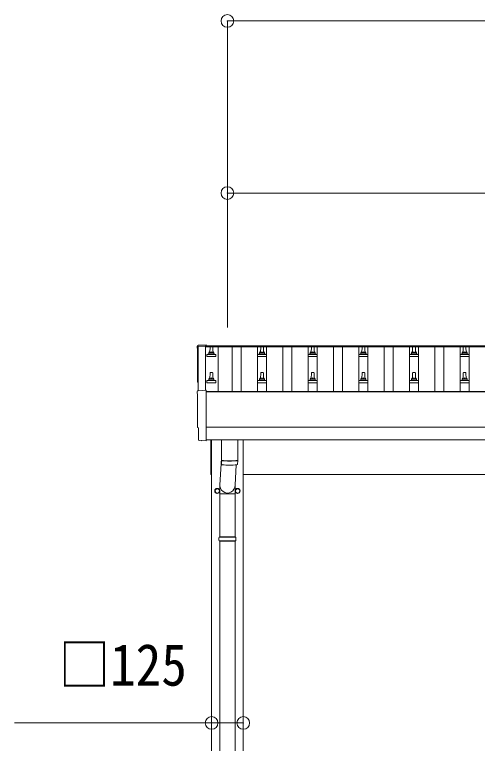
# Model space of a CAD drawing. Units: millimetres at full size, sheet at 1:50; details may follow other scales. Extents: x -14053 to 14053, y -9700 to 9700.
# Drawn here: x -8382 to -6554, y -3732 to -854 of the extents above; entities that cross this region are included whole.
import ezdxf
from ezdxf.enums import TextEntityAlignment as Align

# ---------------------------------------------------------------- set-up
doc = ezdxf.new("R2010")
doc.units = ezdxf.units.MM
doc.header["$LTSCALE"] = 50
doc.header["$PDMODE"] = 32
doc.header["$PDSIZE"] = 50
for name, color, linetype, lineweight in [('0-1_Defpoints', 4, 'Continuous', 9), ('0-2_TEXT1', 7, 'Continuous', 9), ('0-3_SHAPE', 5, 'Continuous', 5), ('0-6_PARTS1', 6, 'Continuous', 9)]:
    doc.layers.add(name, color=color, linetype=linetype, lineweight=lineweight)
doc.styles.add('ＭＳ ゴシック', font='')
doc.styles.get('ＭＳ ゴシック').set_extended_font_data('MS Gothic')

msp = doc.modelspace()

# ---------------------------------------------------------------- linework, layer by layer
at = {"layer": '0-1_Defpoints'}
for p, q in [((-7656.64, -2339.37), (-7656.64, -2163.33)), ((-7656.64, -2163.33), (-7627.64, -2163.33)), ((-7627.64, -2162.37), (-7627.64, -2165.95)), ((-7627.64, -2162.37), (-2826.64, -2162.37)), ((-7627.64, -2163.33), (-7627.64, -2337.85)), ((-7627.64, -2165.95), (-2804.14, -2165.95)), ((-7625.64, -2341.98), (-2826.64, -2341.98)), ((-7625.64, -2343.87), (-2804.14, -2343.87)), ((-2826.64, -2483.75), (-7625.64, -2483.75)), ((-7645.27, -2536.6), (-7652.19, -2536.24)), ((-7625.64, -2533.58), (-2826.64, -2533.58)), ((-7625.64, -2535.6), (-7625.64, -2536.6)), ((-7606.64, -2670.3), (-7606.64, -2533.58)), ((-7604.64, -2533.58), (-7604.64, -2670.3)), ((-7603.64, -2533.58), (-7603.64, -5669.8)), ((-7478.64, -5669.8), (-7478.64, -2533.58)), ((-7604.64, -2670.3), (-7606.64, -2670.3)), ((-7604.64, -2669.8), (-7603.64, -2669.8)), ((-2866.64, -2669.8), (-7478.64, -2669.8)), ((-7572.54, -2734.55), (-7572.64, -2734.55)), ((-7572.54, -2735.05), (-7572.64, -2735.05)), ((-7509.74, -2734.55), (-7509.64, -2734.55)), ((-7509.74, -2735.05), (-7509.64, -2735.05))]:
    msp.add_line(p, q, dxfattribs=at)
for points in [[(-7657.21, -2159.97), (-7625.64, -2158.31), (-7625.64, -2162.37)], [(-7657.21, -2339.4), (-7625.64, -2337.75), (-7625.64, -2535.6)], [(-7655.03, -2533.25), (-7655.03, -2486.22), (-7655.63, -2486.22)], [(-7644.53, -2536.33), (-7643.86, -2535.7), (-7625.64, -2536.61)]]:
    msp.add_lwpolyline(points, dxfattribs=at)
for points in [[(-7581.14, -2724.98), (-7589.64, -2729.89), (-7589.64, -2739.7), (-7581.14, -2744.61), (-7572.64, -2739.7), (-7572.64, -2729.89)], [(-7501.14, -2724.98), (-7492.64, -2729.89), (-7492.64, -2739.7), (-7501.14, -2744.61), (-7509.64, -2739.7), (-7509.64, -2729.89)]]:
    msp.add_lwpolyline(points, close=True, dxfattribs=at)
for centre, radius in [((-7581.14, -2734.8), 10), ((-7581.14, -2734.8), 8.5), ((-7501.14, -2734.8), 10), ((-7501.14, -2734.8), 8.5)]:
    msp.add_circle(centre, radius, dxfattribs=at)
for centre, start, end in [((-7581.14, -2734.8), 171.25399, 188.74601), ((-7581.14, -2734.8), 111.25399, 128.74601), ((-7581.14, -2734.8), 51.25399, 68.74601), ((-7581.14, -2734.8), 1.66581, 8.74601), ((-7501.14, -2734.8), 171.25399, 178.33419), ((-7501.14, -2734.8), 111.25399, 128.74601), ((-7501.14, -2734.8), 51.25399, 68.74601), ((-7501.14, -2734.8), 351.25399, 8.74601), ((-7581.14, -2734.8), 231.25399, 248.74601), ((-7581.14, -2734.8), 291.25399, 308.74601), ((-7581.14, -2734.8), 351.25399, 358.33419), ((-7501.14, -2734.8), 181.66581, 188.74601), ((-7501.14, -2734.8), 231.25399, 248.74601), ((-7501.14, -2734.8), 291.25399, 308.74601)]:
    msp.add_arc(centre, 8.6, start, end, dxfattribs=at)
for centre, major_axis, ratio, start_param, end_param in [((-7657.05, -2162.96), (-3, 0), 0.99863, 4.7647489, 6.2979817), ((-12422.91, -2233.39), (4763.38, 0), 0.99863, 6.2686928, 6.2979817), ((-7655.63, -2302.39), (-4.41, 0), 0.99863, 6.2686928, 7.6252171), ((-7657.05, -2342.4), (-3, 0), 0.99863, 4.7647489, 6.2979817), ((-12422.91, -2412.82), (4763.38, 0), 0.99863, 6.2686928, 6.2979817), ((-7655.63, -2481.82), (-4.41, 0), 0.99863, 6.2686928, 7.8539816), ((-7652.03, -2533.24), (-2.18, -2.07), 0.9974, 5.5252311, 7.0411395), ((-7645.22, -2535.6), (-0.727, -0.69), 0.9974, 0.7579542, 1.5707963)]:
    msp.add_ellipse(centre, major_axis=major_axis, ratio=ratio, start_param=start_param, end_param=end_param, dxfattribs=at)
at = {"layer": '0-2_TEXT1'}
for p, q in [((-7564.64, -2533.58), (-7564.64, -2614.95)), ((-7500.64, -2533.58), (-7500.64, -2614.95)), ((-7564.64, -2605.37), (-7571.2, -2711.84)), ((-7564.44, -2628.93), (-7564.67, -2615.95)), ((-7560.16, -2615.23), (-7560.15, -2616.23)), ((-7505.11, -2615.23), (-7505.13, -2616.23)), ((-7500.61, -2615.95), (-7500.84, -2628.93)), ((-7506.18, -2632.22), (-7511.08, -2711.84)), ((-7571.29, -2746.5), (-7571.29, -2711.84)), ((-7510.99, -2746.5), (-7510.99, -2711.84)), ((-7571.29, -2746.5), (-7541.14, -2746.5)), ((-7571.14, -2746.5), (-7571.14, -2915.8)), ((-7510.99, -2746.5), (-7541.14, -2746.5)), ((-7511.14, -2746.5), (-7511.14, -2915.8)), ((-7508.14, -2917.8), (-7574.14, -2917.8)), ((-7508.14, -2931.8), (-7574.14, -2931.8)), ((-7509.14, -2915.8), (-7573.14, -2915.8)), ((-7573.14, -2915.8), (-7573.14, -2917.8)), ((-7573.14, -2933.8), (-7573.14, -2931.8)), ((-7509.14, -2933.8), (-7573.14, -2933.8)), ((-7571.14, -2933.8), (-7571.14, -3938.3)), ((-7511.14, -2933.8), (-7511.14, -3938.3)), ((-7509.14, -2915.8), (-7509.14, -2917.8)), ((-7509.14, -2933.8), (-7509.14, -2931.8))]:
    msp.add_line(p, q, dxfattribs=at)
for centre, radius, start, end in [((-7532.64, -2135.22), 480.8, 266.18381, 273.81619), ((-7532.64, -2136.22), 480.8, 266.18381, 273.81619), ((-7561.02, -2628.7), 3.43, 183.91307, 262.91645), ((-7532.65, -2113.23), 519.67, 266.82357, 273.17802), ((-7504.26, -2628.7), 3.43, 277.00994, 356.09787), ((-7525.39, -2924.8), 49.25, 171.82876, 180.00002), ((-7525.39, -2924.8), 49.25, 180.00002, 188.17127), ((-7556.89, -2924.8), 49.25, 359.99998, 8.17124), ((-7556.89, -2924.8), 49.25, 351.82873, 359.99998)]:
    msp.add_arc(centre, radius, start, end, dxfattribs=at)
msp.add_ellipse((-7541.14, -2711.84), major_axis=(0, -31.56), ratio=0.952301, start_param=4.5832251, end_param=7.8539816, dxfattribs=at)
at = {"layer": '0-3_SHAPE'}
for p, q in [((-7610.64, -2188.88), (-7609.91, -2165.36)), ((-7608.91, -2164.38), (-7600.37, -2164.38)), ((-7599.37, -2165.36), (-7598.64, -2188.88)), ((-7410.64, -2188.88), (-7409.91, -2165.36)), ((-7408.91, -2164.38), (-7400.37, -2164.38)), ((-7399.37, -2165.36), (-7398.64, -2188.88)), ((-7210.64, -2188.88), (-7209.91, -2165.36)), ((-7208.91, -2164.38), (-7200.37, -2164.38)), ((-7199.37, -2165.36), (-7198.64, -2188.88)), ((-7010.64, -2188.88), (-7009.91, -2165.36)), ((-7008.91, -2164.38), (-7000.37, -2164.38)), ((-6999.37, -2165.36), (-6998.64, -2188.88)), ((-6810.64, -2188.88), (-6809.91, -2165.36)), ((-6808.91, -2164.38), (-6800.37, -2164.38)), ((-6799.37, -2165.36), (-6798.64, -2188.88)), ((-6610.64, -2188.88), (-6609.91, -2165.36)), ((-6608.91, -2164.38), (-6600.37, -2164.38)), ((-6599.37, -2165.36), (-6598.64, -2188.88)), ((-7622.89, -2204.38), (-7622.89, -2196.67)), ((-7586.39, -2204.38), (-7622.89, -2204.38)), ((-7622.51, -2195.88), (-7586.77, -2195.88)), ((-7622.13, -2195.7), (-7615.4, -2194.07)), ((-7615.02, -2193.88), (-7594.26, -2193.88)), ((-7614.64, -2193.1), (-7614.64, -2188.88)), ((-7613.64, -2188.88), (-7595.64, -2188.88)), ((-7594.64, -2193.1), (-7594.64, -2188.88)), ((-7587.15, -2195.7), (-7593.88, -2194.07)), ((-7586.39, -2204.38), (-7586.39, -2196.67)), ((-7422.89, -2204.38), (-7422.89, -2196.67)), ((-7386.39, -2204.38), (-7422.89, -2204.38)), ((-7422.51, -2195.88), (-7386.77, -2195.88)), ((-7422.13, -2195.7), (-7415.4, -2194.07)), ((-7415.02, -2193.88), (-7394.26, -2193.88)), ((-7414.64, -2193.1), (-7414.64, -2188.88)), ((-7413.64, -2188.88), (-7395.64, -2188.88)), ((-7394.64, -2193.1), (-7394.64, -2188.88)), ((-7387.15, -2195.7), (-7393.88, -2194.07)), ((-7386.39, -2204.38), (-7386.39, -2196.67)), ((-7222.89, -2204.38), (-7222.89, -2196.67)), ((-7186.39, -2204.38), (-7222.89, -2204.38)), ((-7222.51, -2195.88), (-7186.77, -2195.88)), ((-7222.13, -2195.7), (-7215.4, -2194.07)), ((-7215.02, -2193.88), (-7194.26, -2193.88)), ((-7214.64, -2193.1), (-7214.64, -2188.88)), ((-7213.64, -2188.88), (-7195.64, -2188.88)), ((-7194.64, -2193.1), (-7194.64, -2188.88)), ((-7187.15, -2195.7), (-7193.88, -2194.07)), ((-7186.39, -2204.38), (-7186.39, -2196.67)), ((-7022.89, -2204.38), (-7022.89, -2196.67)), ((-6986.39, -2204.38), (-7022.89, -2204.38)), ((-7022.51, -2195.88), (-6986.77, -2195.88)), ((-7022.13, -2195.7), (-7015.4, -2194.07)), ((-7015.02, -2193.88), (-6994.26, -2193.88)), ((-7014.64, -2193.1), (-7014.64, -2188.88)), ((-7013.64, -2188.88), (-6995.64, -2188.88)), ((-6994.64, -2193.1), (-6994.64, -2188.88)), ((-6987.15, -2195.7), (-6993.88, -2194.07)), ((-6986.39, -2204.38), (-6986.39, -2196.67)), ((-6822.89, -2204.38), (-6822.89, -2196.67)), ((-6786.39, -2204.38), (-6822.89, -2204.38)), ((-6822.51, -2195.88), (-6786.77, -2195.88)), ((-6822.13, -2195.7), (-6815.4, -2194.07)), ((-6815.02, -2193.88), (-6794.26, -2193.88)), ((-6814.64, -2193.1), (-6814.64, -2188.88)), ((-6813.64, -2188.88), (-6795.64, -2188.88)), ((-6794.64, -2193.1), (-6794.64, -2188.88)), ((-6787.15, -2195.7), (-6793.88, -2194.07)), ((-6786.39, -2204.38), (-6786.39, -2196.67)), ((-6622.89, -2204.38), (-6622.89, -2196.67)), ((-6586.39, -2204.38), (-6622.89, -2204.38)), ((-6622.51, -2195.88), (-6586.77, -2195.88)), ((-6622.13, -2195.7), (-6615.4, -2194.07)), ((-6615.02, -2193.88), (-6594.26, -2193.88)), ((-6614.64, -2193.1), (-6614.64, -2188.88)), ((-6613.64, -2188.88), (-6595.64, -2188.88)), ((-6594.64, -2193.1), (-6594.64, -2188.88)), ((-6587.15, -2195.7), (-6593.88, -2194.07)), ((-6586.39, -2204.38), (-6586.39, -2196.67)), ((-7610.64, -2292.22), (-7609.91, -2268.69)), ((-7608.91, -2267.72), (-7600.37, -2267.72)), ((-7599.37, -2268.69), (-7598.64, -2292.22)), ((-7410.64, -2292.22), (-7409.91, -2268.69)), ((-7408.91, -2267.72), (-7400.37, -2267.72)), ((-7399.37, -2268.69), (-7398.64, -2292.22)), ((-7210.64, -2292.22), (-7209.91, -2268.69)), ((-7208.91, -2267.72), (-7200.37, -2267.72)), ((-7199.37, -2268.69), (-7198.64, -2292.22)), ((-7010.64, -2292.22), (-7009.91, -2268.69)), ((-7008.91, -2267.72), (-7000.37, -2267.72)), ((-6999.37, -2268.69), (-6998.64, -2292.22)), ((-6810.64, -2292.22), (-6809.91, -2268.69)), ((-6808.91, -2267.72), (-6800.37, -2267.72)), ((-6799.37, -2268.69), (-6798.64, -2292.22)), ((-6610.64, -2292.22), (-6609.91, -2268.69)), ((-6608.91, -2267.72), (-6600.37, -2267.72)), ((-6599.37, -2268.69), (-6598.64, -2292.22)), ((-7622.89, -2307.72), (-7622.89, -2300)), ((-7622.51, -2299.22), (-7586.77, -2299.22)), ((-7622.13, -2299.03), (-7615.4, -2297.4)), ((-7615.02, -2297.22), (-7594.26, -2297.22)), ((-7614.64, -2296.43), (-7614.64, -2292.22)), ((-7613.64, -2292.22), (-7595.64, -2292.22)), ((-7594.64, -2296.43), (-7594.64, -2292.22)), ((-7587.15, -2299.03), (-7593.88, -2297.4)), ((-7586.39, -2307.72), (-7586.39, -2300)), ((-7422.89, -2307.72), (-7422.89, -2300)), ((-7422.51, -2299.22), (-7386.77, -2299.22)), ((-7422.13, -2299.03), (-7415.4, -2297.4)), ((-7415.02, -2297.22), (-7394.26, -2297.22)), ((-7414.64, -2296.43), (-7414.64, -2292.22)), ((-7413.64, -2292.22), (-7395.64, -2292.22)), ((-7394.64, -2296.43), (-7394.64, -2292.22)), ((-7387.15, -2299.03), (-7393.88, -2297.4)), ((-7386.39, -2307.72), (-7386.39, -2300)), ((-7222.89, -2307.72), (-7222.89, -2300)), ((-7222.51, -2299.22), (-7186.77, -2299.22)), ((-7222.13, -2299.03), (-7215.4, -2297.4)), ((-7215.02, -2297.22), (-7194.26, -2297.22)), ((-7214.64, -2296.43), (-7214.64, -2292.22)), ((-7213.64, -2292.22), (-7195.64, -2292.22)), ((-7194.64, -2296.43), (-7194.64, -2292.22)), ((-7187.15, -2299.03), (-7193.88, -2297.4)), ((-7186.39, -2307.72), (-7186.39, -2300)), ((-7022.89, -2307.72), (-7022.89, -2300)), ((-7022.51, -2299.22), (-6986.77, -2299.22)), ((-7022.13, -2299.03), (-7015.4, -2297.4)), ((-7015.02, -2297.22), (-6994.26, -2297.22)), ((-7014.64, -2296.43), (-7014.64, -2292.22)), ((-7013.64, -2292.22), (-6995.64, -2292.22)), ((-6994.64, -2296.43), (-6994.64, -2292.22)), ((-6987.15, -2299.03), (-6993.88, -2297.4)), ((-6986.39, -2307.72), (-6986.39, -2300)), ((-6822.89, -2307.72), (-6822.89, -2300)), ((-6822.51, -2299.22), (-6786.77, -2299.22)), ((-6822.13, -2299.03), (-6815.4, -2297.4)), ((-6815.02, -2297.22), (-6794.26, -2297.22)), ((-6814.64, -2296.43), (-6814.64, -2292.22)), ((-6813.64, -2292.22), (-6795.64, -2292.22)), ((-6794.64, -2296.43), (-6794.64, -2292.22)), ((-6787.15, -2299.03), (-6793.88, -2297.4)), ((-6786.39, -2307.72), (-6786.39, -2300)), ((-6622.89, -2307.72), (-6622.89, -2300)), ((-6622.51, -2299.22), (-6586.77, -2299.22)), ((-6622.13, -2299.03), (-6615.4, -2297.4)), ((-6615.02, -2297.22), (-6594.26, -2297.22)), ((-6614.64, -2296.43), (-6614.64, -2292.22)), ((-6613.64, -2292.22), (-6595.64, -2292.22)), ((-6594.64, -2296.43), (-6594.64, -2292.22)), ((-6587.15, -2299.03), (-6593.88, -2297.4)), ((-6586.39, -2307.72), (-6586.39, -2300)), ((-7586.39, -2307.72), (-7622.89, -2307.72)), ((-7386.39, -2307.72), (-7422.89, -2307.72)), ((-7186.39, -2307.72), (-7222.89, -2307.72)), ((-6986.39, -2307.72), (-7022.89, -2307.72)), ((-6786.39, -2307.72), (-6822.89, -2307.72)), ((-6586.39, -2307.72), (-6622.89, -2307.72))]:
    msp.add_line(p, q, dxfattribs=at)
at = {"layer": '0-3_SHAPE', "color": 4, "lineweight": 9}
for p, q in [((-7578.14, -2165.95), (-7578.14, -2341.98)), ((-7522.14, -2341.98), (-7522.14, -2165.95)), ((-7487.14, -2341.98), (-7487.14, -2165.95)), ((-7422.14, -2341.98), (-7422.14, -2165.95)), ((-7387.14, -2341.98), (-7387.14, -2165.95)), ((-7322.14, -2341.98), (-7322.14, -2165.95)), ((-7287.14, -2341.98), (-7287.14, -2165.95)), ((-7222.14, -2341.98), (-7222.14, -2165.95)), ((-7187.14, -2341.98), (-7187.14, -2165.95)), ((-7122.14, -2341.98), (-7122.14, -2165.95)), ((-7087.14, -2341.98), (-7087.14, -2165.95)), ((-7022.14, -2341.98), (-7022.14, -2165.95)), ((-6987.14, -2341.98), (-6987.14, -2165.95)), ((-6922.14, -2341.98), (-6922.14, -2165.95)), ((-6887.14, -2341.98), (-6887.14, -2165.95)), ((-6822.14, -2341.98), (-6822.14, -2165.95)), ((-6787.14, -2341.98), (-6787.14, -2165.95)), ((-6722.14, -2341.98), (-6722.14, -2165.95)), ((-6687.14, -2341.98), (-6687.14, -2165.95)), ((-6622.14, -2341.98), (-6622.14, -2165.95)), ((-6587.14, -2341.98), (-6587.14, -2165.95))]:
    msp.add_line(p, q, dxfattribs=at)
at = {"layer": '0-3_SHAPE'}
for centre, radius, start, end in [((-7610.55, -2189.52), 4.13, 90, 171.17633), ((-7608.91, -2165.38), 1, 90, 178.60509), ((-7601.31, -2188.88), 4.83, 133.60282, 180), ((-7607.97, -2188.88), 4.83, 0, 46.39718), ((-7600.37, -2165.38), 1, 1.39491, 90), ((-7598.72, -2189.52), 4.13, 8.82367, 90), ((-7410.55, -2189.52), 4.13, 90, 171.17633), ((-7408.91, -2165.38), 1, 90, 178.60509), ((-7401.31, -2188.88), 4.83, 133.60282, 180), ((-7407.97, -2188.88), 4.83, 0, 46.39718), ((-7400.37, -2165.38), 1, 1.39491, 90), ((-7398.72, -2189.52), 4.13, 8.82367, 90), ((-7210.55, -2189.52), 4.13, 90, 171.17633), ((-7208.91, -2165.38), 1, 90, 178.60509), ((-7201.31, -2188.88), 4.83, 133.60282, 180), ((-7207.97, -2188.88), 4.83, 0, 46.39718), ((-7200.37, -2165.38), 1, 1.39491, 90), ((-7198.72, -2189.52), 4.13, 8.82367, 90), ((-7010.55, -2189.52), 4.13, 90, 171.17633), ((-7008.91, -2165.38), 1, 90, 178.60509), ((-7001.31, -2188.88), 4.83, 133.60282, 180), ((-7007.97, -2188.88), 4.83, 0, 46.39718), ((-7000.37, -2165.38), 1, 1.39491, 90), ((-6998.72, -2189.52), 4.13, 8.82367, 90), ((-6810.55, -2189.52), 4.13, 90, 171.17633), ((-6808.91, -2165.38), 1, 90, 178.60509), ((-6801.31, -2188.88), 4.83, 133.60282, 180), ((-6807.97, -2188.88), 4.83, 0, 46.39718), ((-6800.37, -2165.38), 1, 1.39491, 90), ((-6798.72, -2189.52), 4.13, 8.82367, 90), ((-6610.55, -2189.52), 4.13, 90, 171.17633), ((-6608.91, -2165.38), 1, 90, 178.60509), ((-6601.31, -2188.88), 4.83, 133.60282, 180), ((-6607.97, -2188.88), 4.83, 0, 46.39718), ((-6600.37, -2165.38), 1, 1.39491, 90), ((-6598.72, -2189.52), 4.13, 8.82367, 90), ((-7621.89, -2196.67), 1, 103.62699, 180), ((-7615.64, -2193.1), 1, 283.62699, 0), ((-7613.64, -2189.88), 1, 90, 180), ((-7595.64, -2189.88), 1, 0, 90), ((-7593.64, -2193.1), 1, 180, 256.37301), ((-7587.39, -2196.67), 1, 0, 76.37301), ((-7421.89, -2196.67), 1, 103.62699, 180), ((-7415.64, -2193.1), 1, 283.62699, 0), ((-7413.64, -2189.88), 1, 90, 180), ((-7395.64, -2189.88), 1, 0, 90), ((-7393.64, -2193.1), 1, 180, 256.37301), ((-7387.39, -2196.67), 1, 0, 76.37301), ((-7221.89, -2196.67), 1, 103.62699, 180), ((-7215.64, -2193.1), 1, 283.62699, 0), ((-7213.64, -2189.88), 1, 90, 180), ((-7195.64, -2189.88), 1, 0, 90), ((-7193.64, -2193.1), 1, 180, 256.37301), ((-7187.39, -2196.67), 1, 0, 76.37301), ((-7021.89, -2196.67), 1, 103.62699, 180), ((-7015.64, -2193.1), 1, 283.62699, 0), ((-7013.64, -2189.88), 1, 90, 180), ((-6995.64, -2189.88), 1, 0, 90), ((-6993.64, -2193.1), 1, 180, 256.37301), ((-6987.39, -2196.67), 1, 0, 76.37301), ((-6821.89, -2196.67), 1, 103.62699, 180), ((-6815.64, -2193.1), 1, 283.62699, 0), ((-6813.64, -2189.88), 1, 90, 180), ((-6795.64, -2189.88), 1, 0, 90), ((-6793.64, -2193.1), 1, 180, 256.37301), ((-6787.39, -2196.67), 1, 0, 76.37301), ((-6621.89, -2196.67), 1, 103.62699, 180), ((-6615.64, -2193.1), 1, 283.62699, 0), ((-6613.64, -2189.88), 1, 90, 180), ((-6595.64, -2189.88), 1, 0, 90), ((-6593.64, -2193.1), 1, 180, 256.37301), ((-6587.39, -2196.67), 1, 0, 76.37301), ((-7608.91, -2268.72), 1, 90, 178.60509), ((-7600.37, -2268.72), 1, 1.39491, 90), ((-7408.91, -2268.72), 1, 90, 178.60509), ((-7400.37, -2268.72), 1, 1.39491, 90), ((-7208.91, -2268.72), 1, 90, 178.60509), ((-7200.37, -2268.72), 1, 1.39491, 90), ((-7008.91, -2268.72), 1, 90, 178.60509), ((-7000.37, -2268.72), 1, 1.39491, 90), ((-6808.91, -2268.72), 1, 90, 178.60509), ((-6800.37, -2268.72), 1, 1.39491, 90), ((-6608.91, -2268.72), 1, 90, 178.60509), ((-6600.37, -2268.72), 1, 1.39491, 90), ((-7621.89, -2300), 1, 103.62699, 180), ((-7615.64, -2296.43), 1, 283.62699, 0), ((-7610.55, -2292.85), 4.13, 90, 171.17633), ((-7613.64, -2293.22), 1, 90, 180), ((-7601.31, -2292.22), 4.83, 133.60282, 180), ((-7607.97, -2292.22), 4.83, 0, 46.39718), ((-7598.72, -2292.85), 4.13, 8.82367, 90), ((-7595.64, -2293.22), 1, 0, 90), ((-7593.64, -2296.43), 1, 180, 256.37301), ((-7587.39, -2300), 1, 0, 76.37301), ((-7421.89, -2300), 1, 103.62699, 180), ((-7415.64, -2296.43), 1, 283.62699, 0), ((-7410.55, -2292.85), 4.13, 90, 171.17633), ((-7413.64, -2293.22), 1, 90, 180), ((-7401.31, -2292.22), 4.83, 133.60282, 180), ((-7407.97, -2292.22), 4.83, 0, 46.39718), ((-7398.72, -2292.85), 4.13, 8.82367, 90), ((-7395.64, -2293.22), 1, 0, 90), ((-7393.64, -2296.43), 1, 180, 256.37301), ((-7387.39, -2300), 1, 0, 76.37301), ((-7221.89, -2300), 1, 103.62699, 180), ((-7215.64, -2296.43), 1, 283.62699, 0), ((-7210.55, -2292.85), 4.13, 90, 171.17633), ((-7213.64, -2293.22), 1, 90, 180), ((-7201.31, -2292.22), 4.83, 133.60282, 180), ((-7207.97, -2292.22), 4.83, 0, 46.39718), ((-7198.72, -2292.85), 4.13, 8.82367, 90), ((-7195.64, -2293.22), 1, 0, 90), ((-7193.64, -2296.43), 1, 180, 256.37301), ((-7187.39, -2300), 1, 0, 76.37301), ((-7021.89, -2300), 1, 103.62699, 180), ((-7015.64, -2296.43), 1, 283.62699, 0), ((-7010.55, -2292.85), 4.13, 90, 171.17633), ((-7013.64, -2293.22), 1, 90, 180), ((-7001.31, -2292.22), 4.83, 133.60282, 180), ((-7007.97, -2292.22), 4.83, 0, 46.39718), ((-6998.72, -2292.85), 4.13, 8.82367, 90), ((-6995.64, -2293.22), 1, 0, 90), ((-6993.64, -2296.43), 1, 180, 256.37301), ((-6987.39, -2300), 1, 0, 76.37301), ((-6821.89, -2300), 1, 103.62699, 180), ((-6815.64, -2296.43), 1, 283.62699, 0), ((-6810.55, -2292.85), 4.13, 90, 171.17633), ((-6813.64, -2293.22), 1, 90, 180), ((-6801.31, -2292.22), 4.83, 133.60282, 180), ((-6807.97, -2292.22), 4.83, 0, 46.39718), ((-6798.72, -2292.85), 4.13, 8.82367, 90), ((-6795.64, -2293.22), 1, 0, 90), ((-6793.64, -2296.43), 1, 180, 256.37301), ((-6787.39, -2300), 1, 0, 76.37301), ((-6621.89, -2300), 1, 103.62699, 180), ((-6615.64, -2296.43), 1, 283.62699, 0), ((-6610.55, -2292.85), 4.13, 90, 171.17633), ((-6613.64, -2293.22), 1, 90, 180), ((-6601.31, -2292.22), 4.83, 133.60282, 180), ((-6607.97, -2292.22), 4.83, 0, 46.39718), ((-6598.72, -2292.85), 4.13, 8.82367, 90), ((-6595.64, -2293.22), 1, 0, 90), ((-6593.64, -2296.43), 1, 180, 256.37301), ((-6587.39, -2300), 1, 0, 76.37301)]:
    msp.add_arc(centre, radius, start, end, dxfattribs=at)
at = {"layer": '0-6_PARTS1'}
for p, q in [((-7541.14, -878.94), (-7541.14, -1558.96)), ((-7541.14, -878.94), (-952.14, -878.94)), ((-7541.14, -1558.96), (-7541.14, -2090.25)), ((-2804.14, -1558.96), (-7541.14, -1558.96)), ((-7603.64, -3650.93), (-8381.55, -3650.93)), ((-7478.64, -3650.93), (-7603.64, -3650.93))]:
    msp.add_line(p, q, dxfattribs=at)
for p in [(-7541.14, -878.94), (-7541.14, -1558.96), (-7603.64, -3650.93), (-7478.64, -3650.93)]:
    msp.add_point(p, dxfattribs=at)

# ---------------------------------------------------------------- texts
at = {"layer": '0-6_PARTS1', "color": 7, "style": 'ＭＳ ゴシック', "width": 0.9}
msp.add_text('□125', height=165, dxfattribs=at).set_placement((-8207, -3553.43), align=Align.BOTTOM_LEFT)

doc.saveas('drawing.dxf')
